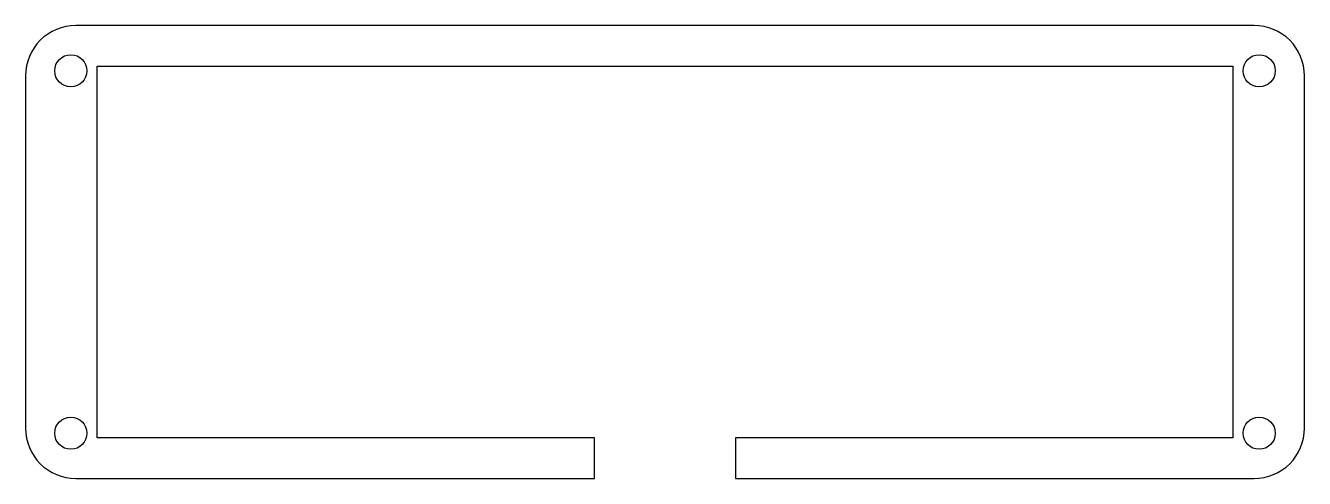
# Model space of a CAD drawing. Header units: millimetres. Extents: x -127 to 0, y -45 to 0.
import ezdxf

# ---------------------------------------------------------------- set-up
doc = ezdxf.new("R2010")
doc.units = ezdxf.units.MM
doc.layers.get('0').update_dxf_attribs({"linetype": 'CONTINUOUS'})

msp = doc.modelspace()

# ---------------------------------------------------------------- linework, layer by layer
msp.add_lwpolyline([(-56.625, -45.05), (-5, -45.05, 0.4142136), (0, -40.05), (0, -5, 0.4142136), (-5, 0), (-122.25, 0, 0.4142136), (-127.25, -5), (-127.25, -40.05, 0.4142136), (-122.25, -45.05), (-70.625, -45.05), (-70.625, -41.025), (-120.125, -41.025), (-120.125, -4.025), (-7.125, -4.025), (-7.125, -41.025), (-56.625, -41.025)], format="xyb", close=True)
for centre in [(-122.75, -4.5), (-4.5, -4.5), (-122.75, -40.55), (-4.5, -40.55)]:
    msp.add_circle(centre, 1.6)

doc.saveas('drawing.dxf')
